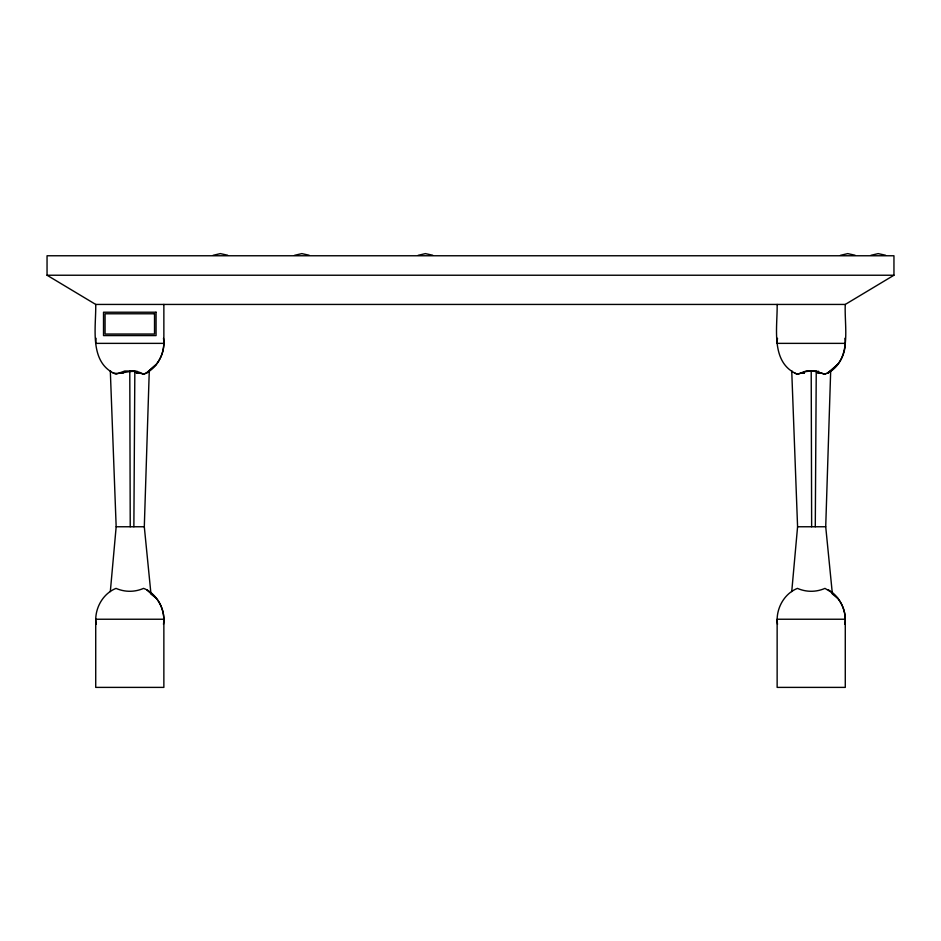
<?xml version="1.0" encoding="UTF-8"?>
<svg xmlns="http://www.w3.org/2000/svg" width="941" height="941" viewBox="0 0 941 941"><rect width="100%" height="100%" fill="white"/><g stroke="black" fill="none" stroke-linecap="round" stroke-linejoin="round"><path stroke-width="1.41" d="M133.869 526.76L134.834 371.013L124.753 371.013L116.025 374.236C88.583 362.908 96.194 327.444 95.723 304.437L47.05 275.231L47.05 255.764L893.95 255.764L893.95 275.231L845.277 304.437L95.723 304.437M815.282 526.76L816.247 371.013L806.166 371.013L797.439 374.236C769.997 362.908 777.607 327.444 777.137 304.437M145.937 589.36L143.561 588.384C134.692 592.254 124.894 592.254 116.025 588.384C103.757 593.253 95.97 606.251 95.723 619.237L95.723 687.389L163.863 687.389L163.863 619.237A34.758 34.758 0 0 0 156.23 598.182L151.724 594.559L150.854 592.806L144.302 526.76L149.266 371.013L146.655 372.777L156.23 364.438A34.758 34.758 0 0 0 163.863 343.371L163.863 304.437M837.643 598.182L832.267 592.806L824.975 588.384C816.106 592.254 806.308 592.254 797.439 588.384C785.17 593.253 777.384 606.251 777.137 619.237L777.137 687.389L845.277 687.389L845.277 619.237A34.758 34.758 0 0 0 837.643 598.182L833.138 594.559L832.267 592.806L825.716 526.76L830.68 371.013L824.904 374.259L816.247 371.519L811.213 371.013L806.166 371.519L797.521 374.271L794.439 372.989M110.32 591.607L116.166 526.76L110.32 371.013L110.991 371.519M791.734 591.607L797.58 526.76L791.734 371.013L792.404 371.519M163.487 338.29A34.076 34.076 0 0 1 163.863 343.371C163.663 355.369 157.112 366.708 146.831 372.883M845.277 304.437C844.171 327.056 852.428 358.968 828.245 372.883M844.9 338.29A34.076 34.076 0 0 1 845.277 343.371A34.758 34.758 0 0 1 837.643 364.438L828.033 372.789M149.043 371.013L149.266 371.013M156.23 364.438L148.96 371.013M837.643 364.438L830.009 371.389L830.68 371.013M146.608 372.801L143.491 374.259C132.693 367.39 122.612 375.177 113.026 372.989M827.339 373.259L828.021 372.801M825.81 373.8L824.975 374.236L816.247 371.519L818.599 371.272M145.926 373.259L143.561 374.236L134.834 371.519L137.174 371.272M213.054 255.329L220.347 253.611L227.675 255.234M294.533 255.329L301.826 253.611L309.154 255.234M418.098 255.329L425.403 253.611L432.731 255.234M840.442 255.329L847.735 253.611L855.063 255.234M870.884 255.329L878.176 253.611L885.505 255.234M122.965 372.942L120.225 372.954L122.965 372.954M804.379 372.942L801.638 372.954L804.379 372.954M47.05 275.231L893.95 275.231M163.863 343.371L95.723 343.371A34.076 34.076 0 0 1 96.1 338.29M845.277 343.371L777.137 343.371A34.076 34.076 0 0 1 777.513 338.29M116.166 526.76L144.302 526.76M797.58 526.76L825.716 526.76M163.487 624.318A34.076 34.076 0 0 0 163.863 619.237L95.723 619.237A34.076 34.076 0 0 0 96.1 624.318M844.9 624.318A34.076 34.076 0 0 0 845.277 619.237L777.137 619.237A34.076 34.076 0 0 0 777.513 624.318M146.655 589.842L156.23 598.182M828.245 589.736C838.525 595.912 845.077 607.251 845.277 619.237M146.831 589.736C157.112 595.912 163.663 607.251 163.863 619.237M832.162 592.736L832.197 593.818M150.748 592.736L150.783 593.818M811.213 371.013L811.648 526.76M129.787 371.013L130.234 526.76M138.962 372.883L136.339 372.895L138.962 372.883M820.376 372.883L817.753 372.895L820.376 372.883M156.065 312.224L103.522 312.224L103.522 335.584L156.065 335.584L156.065 312.224M154.524 313.776L105.063 313.776L105.063 334.031L154.524 334.031L154.524 313.776"/></g></svg>
